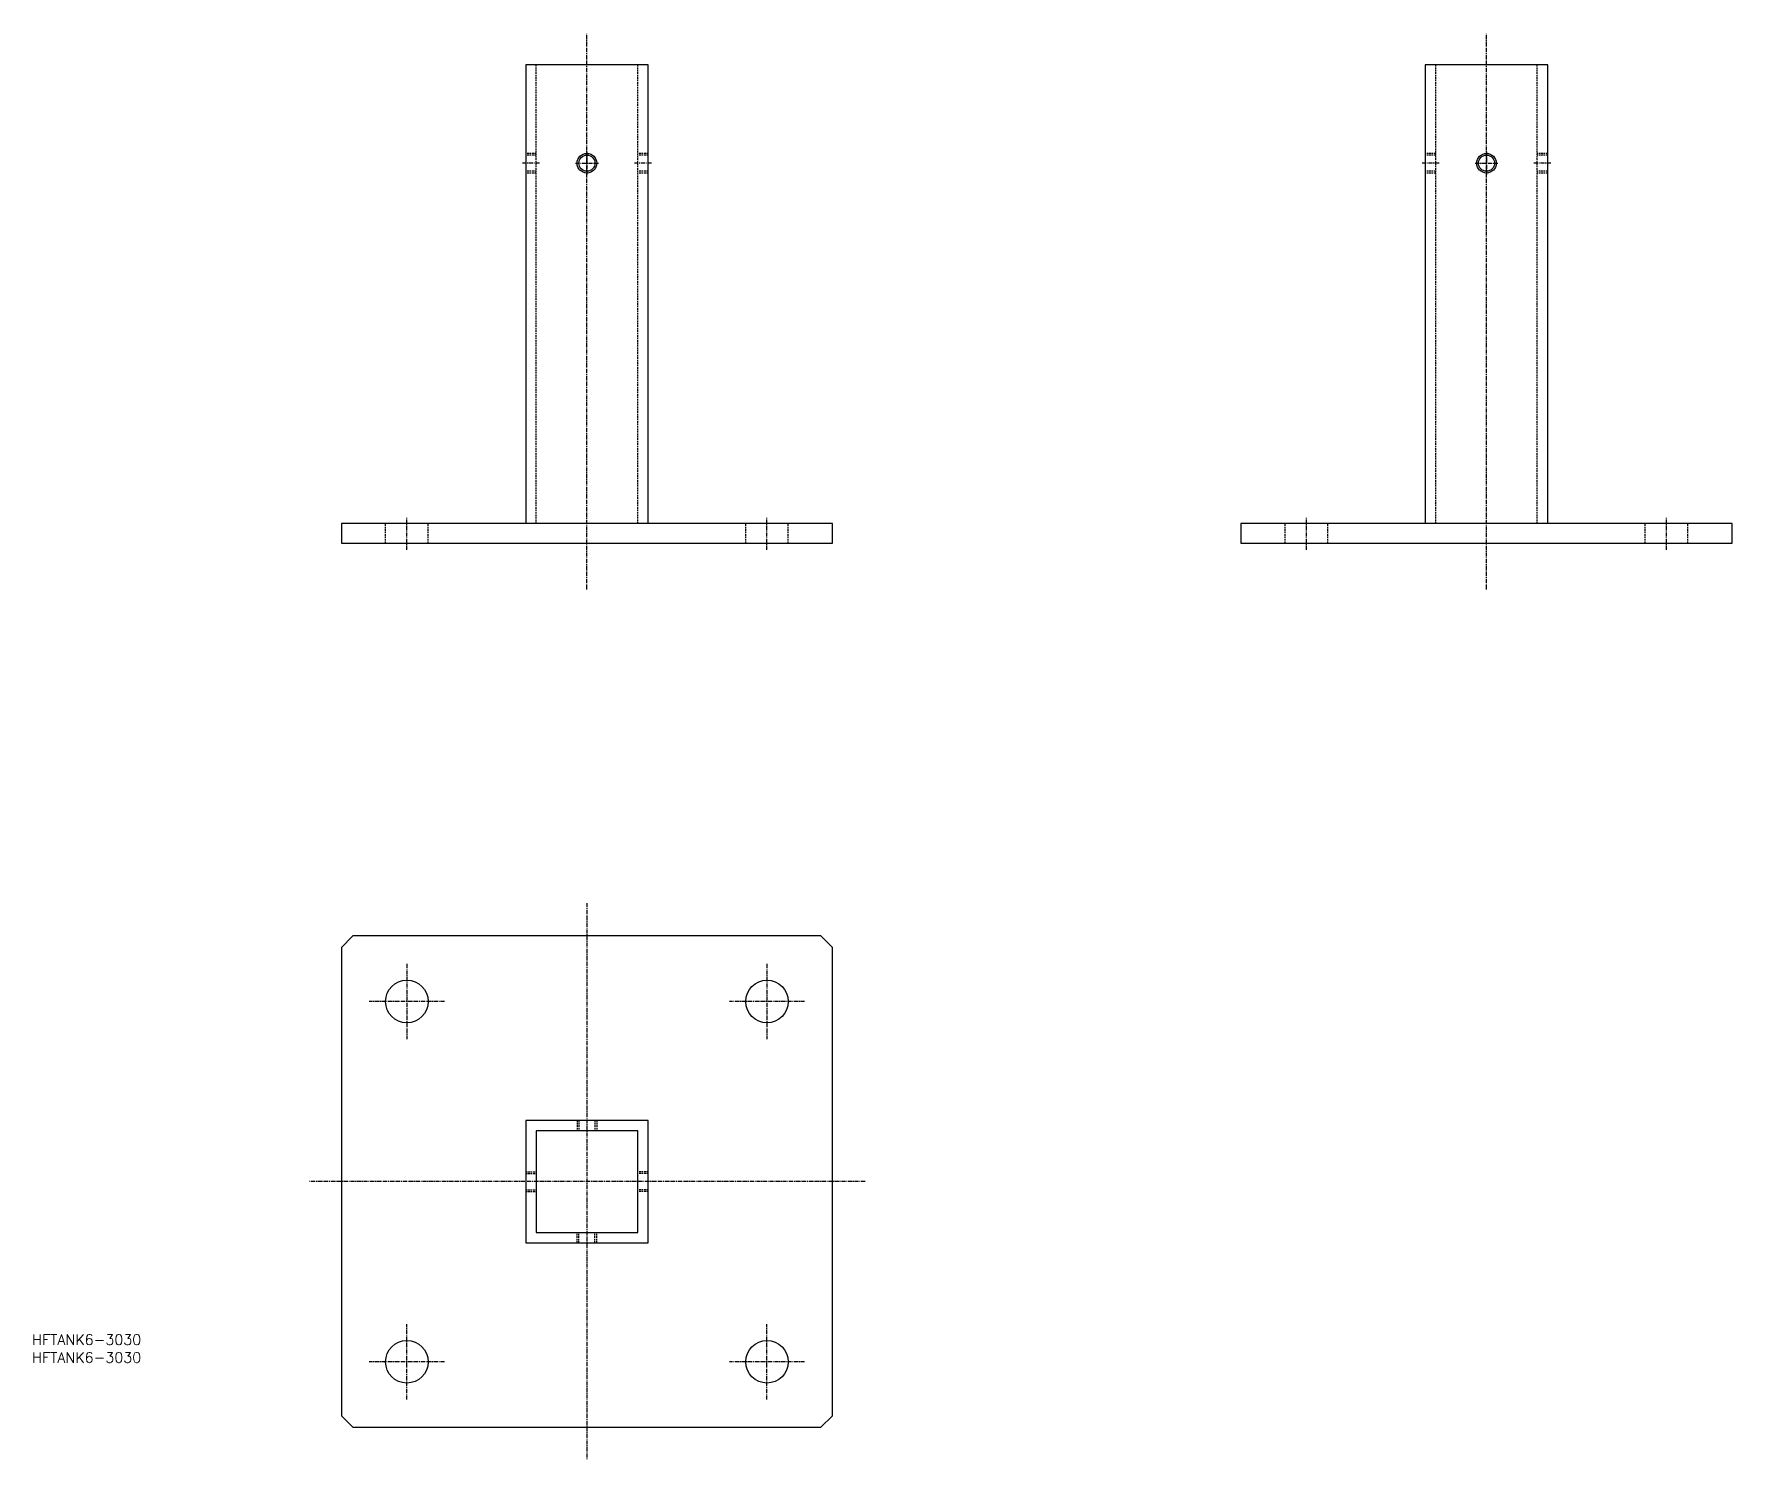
# Model space of a CAD drawing. Extents: x -169 to 350, y -280 to 155.
import ezdxf

# ---------------------------------------------------------------- set-up
doc = ezdxf.new("R2010")
doc.units = 0
doc.linetypes.add('CENTER', pattern=[2, 1.25, -0.25, 0.25, -0.25])
doc.linetypes.add('DASHED', pattern=[0.75, 0.5, -0.25])
doc.layers.get('0').update_dxf_attribs({"linetype": 'CONTINUOUS'})
doc.layers.add('CENTER', color=1, linetype='CENTER')
doc.styles.get("Standard").update_dxf_attribs({"font": 'txt.shx', "bigfont": 'bigfont.shx'})

msp = doc.modelspace()

# ---------------------------------------------------------------- linework, layer by layer
at = {"color": 7, "linetype": 'CONTINUOUS'}
for p, q in [((18.7, 146), (-18.7, 146)), ((-18.7, 146), (-18.7, 6)), ((18.7, 6), (18.7, 146)), ((293.47, 146), (256.07, 146)), ((256.07, 146), (256.07, 6)), ((293.47, 6), (293.47, 146)), ((75, 6), (-75, 6)), ((-75, 6), (-75, 0)), ((75, 0), (75, 6)), ((349.77, 6), (199.77, 6)), ((199.77, 6), (199.77, 0)), ((349.77, 0), (349.77, 6)), ((-75, 0), (75, 0)), ((199.77, 0), (349.77, 0)), ((-71.46, -119.94), (-75, -123.47)), ((-75, -123.47), (-75, -266.4)), ((71.46, -119.94), (-71.46, -119.94)), ((75, -123.47), (71.46, -119.94)), ((75, -266.4), (75, -123.47)), ((18.7, -176.24), (-18.7, -176.24)), ((-18.7, -176.24), (-18.7, -213.64)), ((18.7, -213.64), (18.7, -176.24)), ((15.5, -179.44), (-15.5, -179.44)), ((-15.5, -179.44), (-15.5, -210.44)), ((15.5, -210.44), (15.5, -179.44)), ((-15.5, -210.44), (15.5, -210.44)), ((-18.7, -213.64), (18.7, -213.64)), ((-75, -266.4), (-71.46, -269.94)), ((71.46, -269.94), (75, -266.4)), ((-71.46, -269.94), (71.46, -269.94))]:
    msp.add_line(p, q, dxfattribs=at)
at = {"color": 3, "linetype": 'DASHED'}
for p, q in [((-15.5, 6), (-15.5, 146)), ((15.5, 6), (15.5, 146)), ((259.27, 6), (259.27, 146)), ((290.27, 6), (290.27, 146)), ((-15.5, 119), (-18.7, 119)), ((-15.5, 118.46), (-18.7, 118.46)), ((18.7, 119), (15.5, 119)), ((18.7, 118.46), (15.5, 118.46)), ((259.27, 119), (256.07, 119)), ((259.27, 118.46), (256.07, 118.46)), ((293.47, 119), (290.27, 119)), ((293.47, 118.46), (290.27, 118.46)), ((-15.5, 113.54), (-18.7, 113.54)), ((-15.5, 113), (-18.7, 113)), ((18.7, 113.54), (15.5, 113.54)), ((18.7, 113), (15.5, 113)), ((259.27, 113.54), (256.07, 113.54)), ((259.27, 113), (256.07, 113)), ((293.47, 113.54), (290.27, 113.54)), ((293.47, 113), (290.27, 113)), ((-61.5, 0), (-61.5, 6)), ((-48.5, 0), (-48.5, 6)), ((48.5, 0), (48.5, 6)), ((61.5, 0), (61.5, 6)), ((213.27, 0), (213.27, 6)), ((226.27, 0), (226.27, 6)), ((323.27, 0), (323.27, 6)), ((336.27, 0), (336.27, 6)), ((-3, -176.24), (-3, -179.44)), ((-2.46, -176.24), (-2.46, -179.44)), ((2.46, -176.24), (2.46, -179.44)), ((3, -176.24), (3, -179.44)), ((-18.7, -191.94), (-15.5, -191.94)), ((-18.7, -192.48), (-15.5, -192.48)), ((18.7, -191.94), (15.5, -191.94)), ((18.7, -192.48), (15.5, -192.48)), ((-18.7, -197.4), (-15.5, -197.4)), ((-18.7, -197.94), (-15.5, -197.94)), ((18.7, -197.4), (15.5, -197.4)), ((18.7, -197.94), (15.5, -197.94)), ((-3, -213.64), (-3, -210.44)), ((-2.46, -213.64), (-2.46, -210.44)), ((2.46, -213.64), (2.46, -210.44)), ((3, -213.64), (3, -210.44))]:
    msp.add_line(p, q, dxfattribs=at)
at = {"color": 3, "linetype": 'CONTINUOUS'}
for centre in [(0, 116), (274.77, 116)]:
    msp.add_circle(centre, 3, dxfattribs=at)
at = {"color": 7, "linetype": 'CONTINUOUS'}
for centre, radius in [((0, 116), 2.46), ((274.77, 116), 2.46), ((-55, -139.94), 6.5), ((55, -139.94), 6.5), ((-55, -249.94), 6.5), ((55, -249.94), 6.5)]:
    msp.add_circle(centre, radius, dxfattribs=at)
at = {"layer": 'CENTER', "color": 1, "linetype": 'CENTER'}
for p, q in [((0, -14.13), (0, 155.45)), ((274.77, -14.13), (274.77, 155.45)), ((0, 119.5), (0, 112.5)), ((274.77, 119.5), (274.77, 112.5)), ((-14.5, 116), (-19.7, 116)), ((-3.5, 116), (3.5, 116)), ((19.7, 116), (14.5, 116)), ((260.27, 116), (255.07, 116)), ((271.27, 116), (278.27, 116)), ((294.47, 116), (289.27, 116)), ((-55, -2), (-55, 8)), ((55, -2), (55, 8)), ((219.77, -2), (219.77, 8)), ((329.77, -2), (329.77, 8)), ((0, -109.94), (0, -279.94)), ((-55, -128.44), (-55, -151.44)), ((55, -128.44), (55, -151.44)), ((-43.5, -139.94), (-66.5, -139.94)), ((66.5, -139.94), (43.5, -139.94)), ((85, -194.94), (-85, -194.94)), ((-55, -261.44), (-55, -238.44)), ((55, -261.44), (55, -238.44)), ((-43.5, -249.94), (-66.5, -249.94)), ((66.5, -249.94), (43.5, -249.94))]:
    msp.add_line(p, q, dxfattribs=at)

# ---------------------------------------------------------------- texts
at = {"color": 7, "linetype": 'CONTINUOUS'}
for p in [(-169.45, -244.79), (-169.45, -250.26)]:
    msp.add_text('HFTANK6-3030', height=3.2, dxfattribs=at).set_placement(p)

doc.saveas('drawing.dxf')
